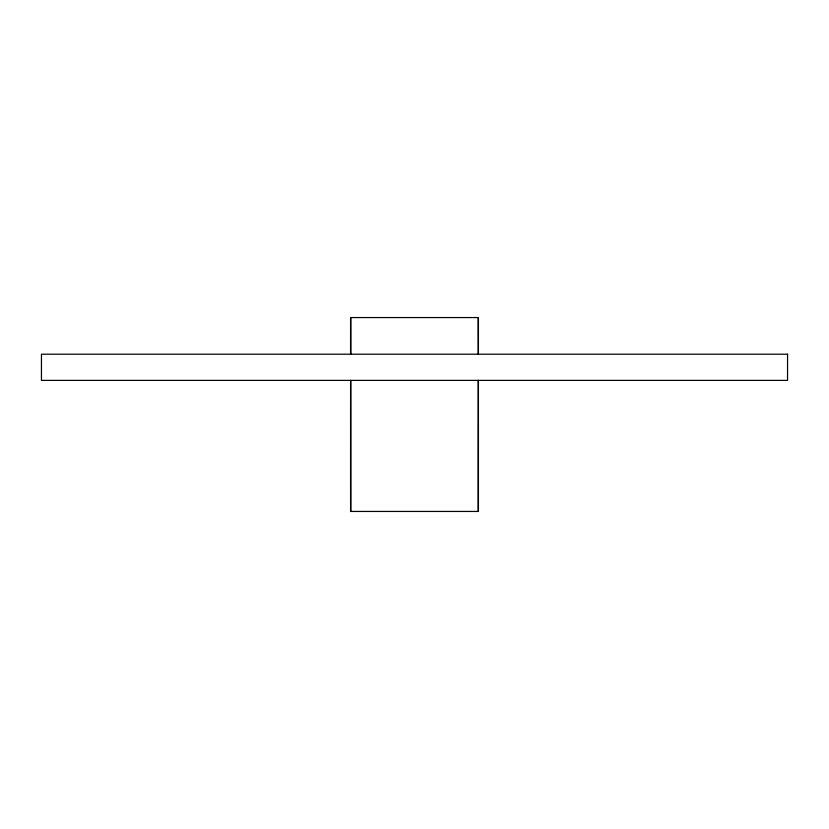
<?xml version="1.0" encoding="UTF-8"?>
<svg xmlns="http://www.w3.org/2000/svg" width="829" height="829" viewBox="0 0 829 829"><rect width="100%" height="100%" fill="white"/><g stroke="black" fill="none" stroke-linecap="round" stroke-linejoin="round"><path stroke-width="1.24" d="M478.416 354.211L478.416 317.559L350.584 317.559L350.584 354.211M478.416 380.387L478.416 511.441L350.584 511.441L350.584 380.387M478.188 317.559L478.209 354.211M478.209 380.387L478.188 511.441M350.791 317.559L350.812 354.211M350.791 380.387L350.812 511.441M787.55 354.211L41.45 354.211L41.45 380.387L787.55 380.387L787.55 354.211"/></g></svg>
